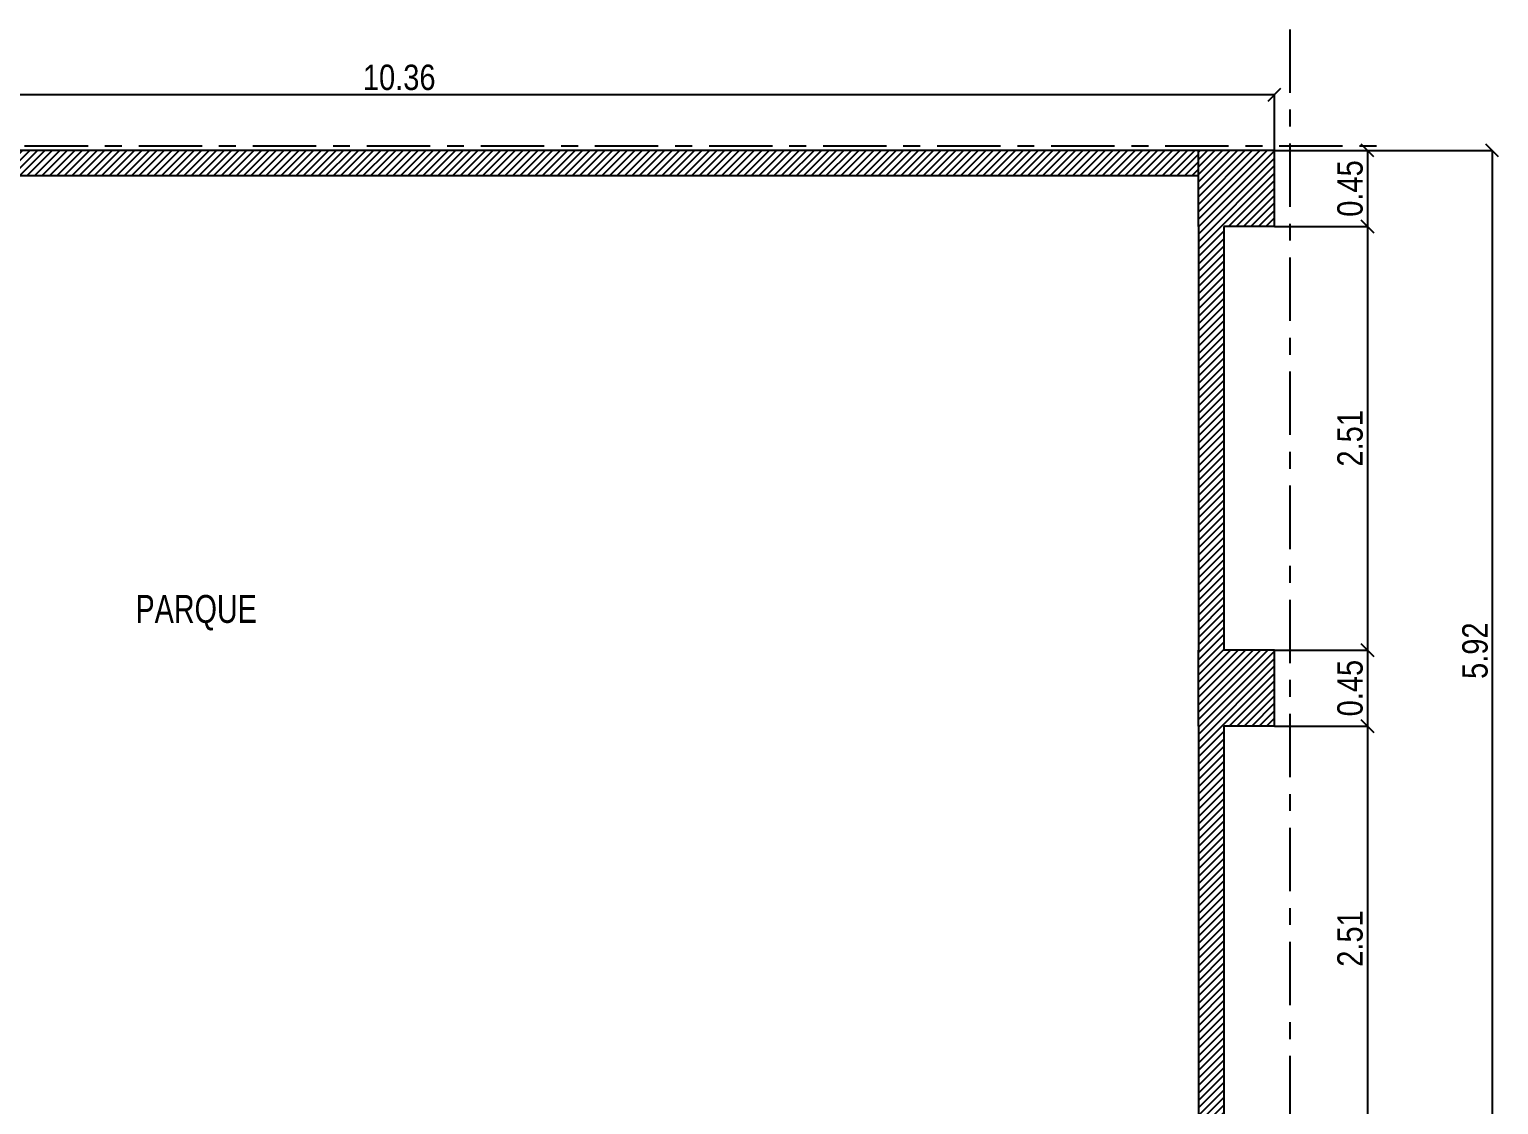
# Model space of a CAD drawing. Extents: x -14.8 to 35.6, y 44.5 to 81.2.
# Drawn here: x -7.94 to 0.76, y 74.88 to 81.25 of the extents above; entities that cross this region are included whole.
import ezdxf

# ---------------------------------------------------------------- set-up
doc = ezdxf.new("R2010")
doc.units = 0
doc.header["$MEASUREMENT"] = 0
doc.header["$PDMODE"] = 3
doc.linetypes.add('CENTER2', pattern=[1.125, 0.75, -0.125, 0.125, -0.125])
doc.layers.get('0').update_dxf_attribs({"linetype": 'CONTINUOUS'})
doc.layers.get('DEFPOINTS').update_dxf_attribs({"linetype": 'CONTINUOUS'})
for name, color, linetype in [('COTAS', 12, 'CONTINUOUS'), ('EJES', 161, 'CENTER2'), ('NUEVO', 1, 'CONTINUOUS'), ('RELLENO', 7, 'CONTINUOUS'), ('TEXTO', 12, 'CONTINUOUS')]:
    doc.layers.add(name, color=color, linetype=linetype)
doc.styles.add('COTAS SECUNDARIAS', font='ARIALN.TTF', dxfattribs={"height": 0.15})
doc.styles.add('TEXTO SECUNDARIO', font='ARIALN.TTF', dxfattribs={"width": 0.9, "height": 0.165})
doc.dimstyles.new('COTA SECUNDARIAS', dxfattribs={"dimscale": 5, "dimtxt": 1, "dimasz": 0.015, "dimexe": 0, "dimexo": 0, "dimgap": 0.005, "dimtad": 1, "dimzin": 1, "dimdsep": 46, "dimtxsty": 'COTAS SECUNDARIAS', "dimblk": 'OBLIQUE', "dimcen": 0, "dimclrd": 11, "dimclre": 11, "dimclrt": 11, "dimaunit": 1, "dimadec": 1, "dimazin": 0, "dimtfac": 0.4, "dimtix": 1, "dimtmove": 1, "dimatfit": 3, "dimfxl": 1, "dimtolj": 1, "dimtzin": 0, "dimlwd": -1, "dimarcsym": 0})

# ---------------------------------------------------------------- blocks, each defined once
blk = doc.blocks.new('_Oblique')
at = {"color": 0, "linetype": 'ByBlock', "lineweight": -2}
blk.add_line((-0.5, -0.5), (0.5, 0.5), dxfattribs=at)
blk = doc.blocks.new('*D7')
at = {"layer": 'COTAS', "color": 11, "lineweight": -2, "transparency": 16777216}
for p, q in [((-0.5665, 80.5311), (-0.0172, 80.5311)), ((-0.5665, 80.0811), (-0.0172, 80.0811))]:
    blk.add_line(p, q, dxfattribs=at)
at = {"layer": 'COTAS', "color": 11, "transparency": 16777216}
blk.add_line((-0.0172, 80.5311), (-0.0172, 80.0811), dxfattribs=at)
at = {"layer": 'DEFPOINTS', "color": 0, "transparency": 16777216}
for p in [(-0.5665, 80.5311), (-0.5665, 80.0811), (-0.0172, 80.0811)]:
    blk.add_point(p, dxfattribs=at)
at = {"layer": 'COTAS', "color": 11, "transparency": 16777216, "xscale": 0.075, "yscale": 0.075, "zscale": 0.075}
for p, rotation in [((-0.0172, 80.5311), 90), ((-0.0172, 80.0811), 270)]:
    blk.add_blockref('_Oblique', p, dxfattribs=dict(at, rotation=rotation))
at = {"layer": 'COTAS', "color": 11, "transparency": 16777216, "insert": (-0.1188, 80.3061), "char_height": 0.15, "attachment_point": 5, "rotation": 90, "style": 'COTAS SECUNDARIAS'}
blk.add_mtext('\\A1;0.45', dxfattribs=at)
blk = doc.blocks.new('*D8')
at = {"layer": 'COTAS', "color": 11, "lineweight": -2, "transparency": 16777216}
for p, q in [((-0.5665, 80.0811), (-0.0172, 80.0811)), ((-0.5665, 77.5744), (-0.0172, 77.5744))]:
    blk.add_line(p, q, dxfattribs=at)
at = {"layer": 'COTAS', "color": 11, "transparency": 16777216}
blk.add_line((-0.0172, 80.0811), (-0.0172, 77.5744), dxfattribs=at)
at = {"layer": 'DEFPOINTS', "color": 0, "transparency": 16777216}
for p in [(-0.5665, 80.0811), (-0.5665, 77.5744), (-0.0172, 77.5744)]:
    blk.add_point(p, dxfattribs=at)
at = {"layer": 'COTAS', "color": 11, "transparency": 16777216, "xscale": 0.075, "yscale": 0.075, "zscale": 0.075}
for p, rotation in [((-0.0172, 80.0811), 90), ((-0.0172, 77.5744), 270)]:
    blk.add_blockref('_Oblique', p, dxfattribs=dict(at, rotation=rotation))
at = {"layer": 'COTAS', "color": 11, "transparency": 16777216, "insert": (-0.1188, 78.8277), "char_height": 0.15, "attachment_point": 5, "rotation": 90, "style": 'COTAS SECUNDARIAS'}
blk.add_mtext('\\A1;2.51', dxfattribs=at)
blk = doc.blocks.new('*D9')
at = {"layer": 'COTAS', "color": 11, "lineweight": -2, "transparency": 16777216}
for p, q in [((-0.5665, 77.5744), (-0.0172, 77.5744)), ((-0.5665, 77.1244), (-0.0172, 77.1244))]:
    blk.add_line(p, q, dxfattribs=at)
at = {"layer": 'COTAS', "color": 11, "transparency": 16777216}
blk.add_line((-0.0172, 77.5744), (-0.0172, 77.1244), dxfattribs=at)
at = {"layer": 'DEFPOINTS', "color": 0, "transparency": 16777216}
for p in [(-0.5665, 77.5744), (-0.5665, 77.1244), (-0.0172, 77.1244)]:
    blk.add_point(p, dxfattribs=at)
at = {"layer": 'COTAS', "color": 11, "transparency": 16777216, "xscale": 0.075, "yscale": 0.075, "zscale": 0.075}
for p, rotation in [((-0.0172, 77.5744), 90), ((-0.0172, 77.1244), 270)]:
    blk.add_blockref('_Oblique', p, dxfattribs=dict(at, rotation=rotation))
at = {"layer": 'COTAS', "color": 11, "transparency": 16777216, "insert": (-0.1188, 77.3494), "char_height": 0.15, "attachment_point": 5, "rotation": 90, "style": 'COTAS SECUNDARIAS'}
blk.add_mtext('\\A1;0.45', dxfattribs=at)
blk = doc.blocks.new('*D10')
at = {"layer": 'COTAS', "color": 11, "lineweight": -2, "transparency": 16777216}
for p, q in [((-0.5665, 77.1244), (-0.0172, 77.1244)), ((-0.3665, 74.611), (-0.0172, 74.611))]:
    blk.add_line(p, q, dxfattribs=at)
at = {"layer": 'COTAS', "color": 11, "transparency": 16777216}
blk.add_line((-0.0172, 77.1244), (-0.0172, 74.611), dxfattribs=at)
at = {"layer": 'DEFPOINTS', "color": 0, "transparency": 16777216}
for p in [(-0.5665, 77.1244), (-0.3665, 74.611), (-0.0172, 74.611)]:
    blk.add_point(p, dxfattribs=at)
at = {"layer": 'COTAS', "color": 11, "transparency": 16777216, "xscale": 0.075, "yscale": 0.075, "zscale": 0.075}
for p, rotation in [((-0.0172, 77.1244), 90), ((-0.0172, 74.611), 270)]:
    blk.add_blockref('_Oblique', p, dxfattribs=dict(at, rotation=rotation))
at = {"layer": 'COTAS', "color": 11, "transparency": 16777216, "insert": (-0.1188, 75.8677), "char_height": 0.15, "attachment_point": 5, "rotation": 90, "style": 'COTAS SECUNDARIAS'}
blk.add_mtext('\\A1;2.51', dxfattribs=at)
blk = doc.blocks.new('*D22')
at = {"layer": 'COTAS', "color": 11, "lineweight": -2, "transparency": 16777216}
for p, q in [((-0.5165, 80.5311), (0.7222, 80.5311)), ((-0.3665, 74.611), (0.7222, 74.611))]:
    blk.add_line(p, q, dxfattribs=at)
at = {"layer": 'COTAS', "color": 11, "transparency": 16777216}
blk.add_line((0.7222, 80.5311), (0.7222, 74.611), dxfattribs=at)
at = {"layer": 'DEFPOINTS', "color": 0, "transparency": 16777216}
for p in [(-0.5165, 80.5311), (-0.3665, 74.611), (0.7222, 74.611)]:
    blk.add_point(p, dxfattribs=at)
at = {"layer": 'COTAS', "color": 11, "transparency": 16777216, "xscale": 0.075, "yscale": 0.075, "zscale": 0.075}
for p, rotation in [((0.7222, 80.5311), 90), ((0.7222, 74.611), 270)]:
    blk.add_blockref('_Oblique', p, dxfattribs=dict(at, rotation=rotation))
at = {"layer": 'COTAS', "color": 11, "transparency": 16777216, "insert": (0.6206, 77.571), "char_height": 0.15, "attachment_point": 5, "rotation": 90, "style": 'COTAS SECUNDARIAS'}
blk.add_mtext('\\A1;5.92', dxfattribs=at)
blk = doc.blocks.new('*D124')
at = {"layer": 'COTAS', "color": 11, "lineweight": -2, "transparency": 16777216}
for p, q in [((-10.9265, 80.5311), (-10.9265, 80.8614)), ((-0.5665, 80.5311), (-0.5665, 80.8614))]:
    blk.add_line(p, q, dxfattribs=at)
at = {"layer": 'COTAS', "color": 11, "transparency": 16777216}
blk.add_line((-0.5665, 80.8614), (-10.9265, 80.8614), dxfattribs=at)
at = {"layer": 'DEFPOINTS', "color": 0, "transparency": 16777216}
for p in [(-10.9265, 80.8614), (-10.9265, 80.5311), (-0.5665, 80.5311)]:
    blk.add_point(p, dxfattribs=at)
at = {"layer": 'COTAS', "color": 11, "transparency": 16777216, "xscale": 0.075, "yscale": 0.075, "zscale": 0.075, "rotation": 180}
blk.add_blockref('_Oblique', (-10.9265, 80.8614), dxfattribs=at)
at = {"layer": 'COTAS', "color": 11, "transparency": 16777216, "xscale": 0.075, "yscale": 0.075, "zscale": 0.075}
blk.add_blockref('_Oblique', (-0.5665, 80.8614), dxfattribs=at)
at = {"layer": 'COTAS', "color": 11, "transparency": 16777216, "insert": (-5.7465, 80.963), "char_height": 0.15, "attachment_point": 5, "style": 'COTAS SECUNDARIAS'}
blk.add_mtext('\\A1;10.36', dxfattribs=at)

msp = doc.modelspace()

# ---------------------------------------------------------------- hatches: boundary and pattern name
at = {"layer": 'RELLENO'}
h = msp.add_hatch(dxfattribs=at)
h.set_pattern_fill('ANSI31', color=1, scale=0.25, style=0)
h.set_pattern_definition([(45, (-34.72734, 9.76277), (-0.022097087, 0.022097087), [])])
h.paths.add_polyline_path([(-1.0165, 80.5311), (-10.8265, 80.5311), (-10.8265, 80.3811), (-1.0165, 80.3811)])
h = msp.add_hatch(dxfattribs=at)
h.set_pattern_fill('ANSI31', color=1, scale=0.25, angle=-1.3e-14, style=0)
h.paths.add_polyline_path([(-0.8665, 74.611), (-0.8665, 77.1244), (-0.5665, 77.1244), (-0.5665, 77.5744), (-0.8665, 77.5744), (-0.8665, 80.0811), (-0.5665, 80.0811), (-0.5665, 80.5311), (-1.0165, 80.5311), (-1.0165, 74.611)])

# ---------------------------------------------------------------- linework, layer by layer
at = {"layer": 'EJES', "linetype": 'CENTER2', "ltscale": 0.5}
for p, q in [((-0.4765, 81.2477), (-0.4765, 60.5086)), ((-14.7132, 80.558), (0.057, 80.558))]:
    msp.add_line(p, q, dxfattribs=at)
at = {"layer": 'NUEVO'}
for p, q in [((-1.0165, 80.5311), (-10.9265, 80.5311)), ((-0.5665, 80.5311), (-1.0165, 80.5311)), ((-1.0165, 80.0811), (-1.0165, 80.5311)), ((-0.5665, 80.0811), (-0.5665, 80.5311)), ((-1.0165, 80.3811), (-10.9265, 80.3811)), ((-1.0165, 80.0811), (-1.0165, 77.5744)), ((-0.5665, 80.0811), (-0.8665, 80.0811)), ((-0.8665, 80.0811), (-0.8665, 77.5744)), ((-1.0165, 77.1244), (-1.0165, 77.5744)), ((-0.5665, 77.5744), (-0.8665, 77.5744)), ((-0.5665, 77.1244), (-0.5665, 77.5744)), ((-1.0165, 77.1244), (-1.0165, 74.611)), ((-0.5665, 77.1244), (-0.8665, 77.1244)), ((-0.8665, 77.1244), (-0.8665, 74.611))]:
    msp.add_line(p, q, dxfattribs=at)

# ---------------------------------------------------------------- texts
at = {"layer": 'TEXTO', "style": 'TEXTO SECUNDARIO', "width": 0.9}
msp.add_text('PARQUE ', height=0.165, dxfattribs=at).set_placement((-7.3072, 77.7355))

# ---------------------------------------------------------------- dimensions: what is measured, and where the dimension line sits
at = {"layer": 'COTAS'}
dim = msp.add_linear_dim(base=(-10.9265, 80.8614), p1=(-0.5665, 80.5311), p2=(-10.9265, 80.5311), dimstyle='COTA SECUNDARIAS', dxfattribs=at)
dim.commit()
dim.dimension.update_dxf_attribs({"geometry": '*D124', "text_midpoint": (-5.7465, 80.963)})
for base, p1, p2, picture, middle in [((-0.0172, 80.0811), (-0.5665, 80.5311), (-0.5665, 80.0811), '*D7', (-0.1188, 80.3061)), ((0.7222, 74.611), (-0.5165, 80.5311), (-0.3665, 74.611), '*D22', (0.6206, 77.571)), ((-0.0172, 77.5744), (-0.5665, 80.0811), (-0.5665, 77.5744), '*D8', (-0.1188, 78.8277)), ((-0.0172, 77.1244), (-0.5665, 77.5744), (-0.5665, 77.1244), '*D9', (-0.1188, 77.3494)), ((-0.0172, 74.611), (-0.5665, 77.1244), (-0.3665, 74.611), '*D10', (-0.1188, 75.8677))]:
    dim = msp.add_linear_dim(base=base, p1=p1, p2=p2, angle=90, dimstyle='COTA SECUNDARIAS', dxfattribs=at)
    dim.commit()
    dim.dimension.update_dxf_attribs({"geometry": picture, "text_midpoint": middle})

doc.saveas('drawing.dxf')
